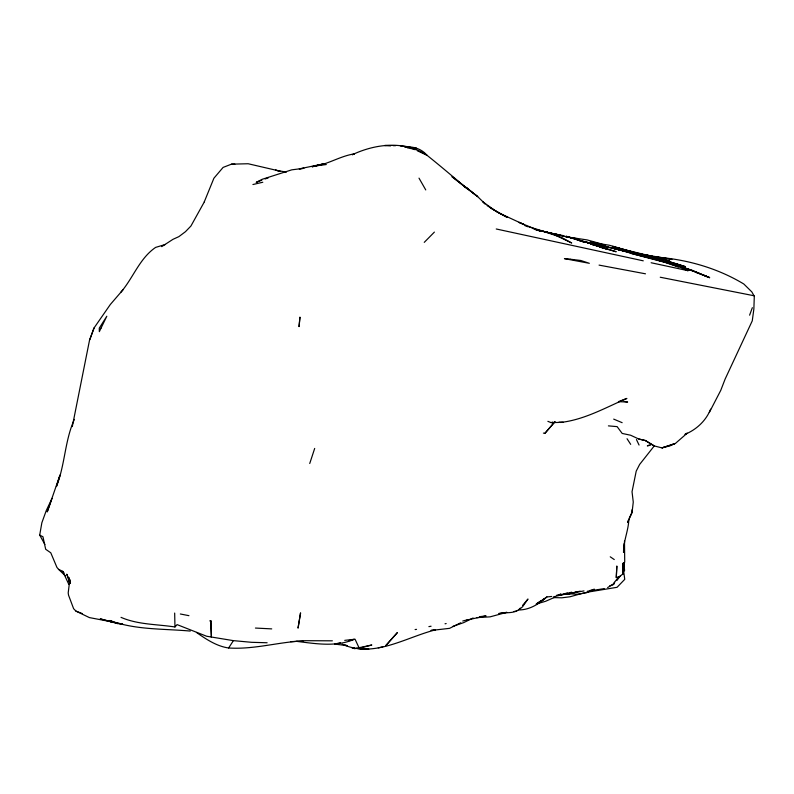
<?xml version="1.0" encoding="UTF-8"?>
<svg xmlns="http://www.w3.org/2000/svg" width="794" height="794" viewBox="0 0 794 794"><rect width="100%" height="100%" fill="white"/><g stroke="black" fill="none" stroke-linecap="round" stroke-linejoin="round"><path stroke-width="1.19" d="M616.273 577.536L616.849 566.201L616.273 577.536L619.697 576.474L623.131 573.764L623.31 563.015L622.843 567.611M624.302 543.394L623.538 552.426C623.389 540.853 628.59 530.402 628.848 519.068L627.578 522.561L632.044 512.626L633.265 502.076L632.034 491.744L636.212 471.14L639.636 464.44L654.405 445.742M622.893 568.345L623.111 566.082M44.891 544.476L39.7 535.096L41.854 522.78L46.27 510.542L52.027 498.384L47.223 511.922L59.997 475.06L56.424 486.533C65.118 464.788 64.701 440.779 74.368 419.391M72.294 426.596L89.514 340.269L94.039 327.972L110.316 304.509L123.12 289.641M622.784 570.618L624.719 561.695L624.491 541.131M89.752 339.713L94.039 327.972M309.739 463.498L314.682 448.431M749.605 315.178L752.345 307.685M614.596 582.349L613.792 584.444L609.683 585.853M685.222 434.278C696.546 429.504 706.074 420.681 710.62 409.168M204.286 201.845L213.904 178.233L223.104 167.405L231.491 164.16L248.155 163.743L279.865 171.107M629.305 518.075L632.074 512.17L631.994 509.817M204.455 201.656L190.937 226.012L185.459 231.689L178.868 236.642L173.013 239.302L161.718 246.636M709.33 412.453L720.763 390.35L725.111 379.105L752.265 320.836L753.863 309.045L754.3 296.261L751.819 291.884L743.819 284.014C717.329 268.025 686.76 259.37 656.033 257.087L671.982 259.34L646.723 255.112L653.264 256.631L615.906 247.609M196.465 632.451C206.132 639.23 216.772 646.336 228.632 647.983L233.396 640.639L251.668 642.316L267.121 642.753M120.638 292.52C133.203 278.059 139.387 258.526 155.614 247.4L165.43 244.453M616.839 580.573L620.501 575.64M622.704 572.673L624.173 570.697L622.546 571.74M618.645 576.93L612.859 584.414L607.618 587.58M520.269 608.144C515.366 614.179 506.244 611.966 499.446 613.534M522.581 605.415L527.98 599.033L522.561 606.775L518.72 609.971C529.727 609.911 538.878 604.016 546.887 596.949L551.651 596.463M545.012 433.216L554.927 421.713L545.012 433.216L543.414 433.127M121.025 617.355C137.928 624.749 156.974 624.183 174.958 626.972L177.092 624.62L206.629 636.242L233.396 640.639M424.254 242.359L434.387 232.096M541.032 600.81L537.131 603.39L543.979 599.162L539.989 601.574M542.987 599.52L546.887 596.949M685.093 434.268L687.237 433.147L675.376 443.459L671.555 444.848M460.738 622.774L449.583 628.342L431.42 630.436M649.442 444.958L647.338 445.9L650.683 445.097M555.026 597.177L545.567 601.296L536.158 604.036M571.66 592.195L553.329 596.929M261.782 180.248L256.194 182.362L262.228 179.275L291.795 169.827L303.943 168.308L299.278 168.864L324.597 163.663L312.558 166.621C327.287 164.864 339.723 156.15 354.213 153.887M265.146 178.978L268.501 177.707M342.174 644.182C373.726 658.583 405.198 637.562 435.32 629.9L431.013 630.376M354.303 154.016L352.268 154.731C375.354 143.843 404.503 140.21 426.983 155.267C440.988 166.432 454.545 178.084 468.291 189.577L451.985 176.655L477.7 196.644L485.233 204.008L482.911 201.825L496.19 211.462L507.227 217.377L490.364 207.968M452.917 626.347L463.746 622.605L473.125 617.98M252.929 184.526L262.804 182.243M558.51 594.944L561.14 594.111L556.654 595.282M547.88 421.336L551.066 422.626L552.942 422.031M344.705 640.361L354.303 639.299C335.941 647.239 315.645 643.706 296.519 641.344C273.91 643.358 251.519 649.522 228.632 647.983M670.602 445.196L661.928 447.885L654.296 445.94L645.492 440.61L638.793 439.022L630.625 435.231L622.188 433.445L617.127 426.636L608.412 425.872M589.724 590.577L594.378 589.227L586.002 592.939L577.377 594.21L565.338 593.634M567.353 593.009L558.43 595.47L583.997 590.905M585.118 592.602L569.963 596.78L561.795 597.813L553.676 597.594M462.753 621.017L467.706 619.707M318.007 165.241L312.032 166.71L324.597 163.663M340.497 642.683L334.74 644.093L347.127 645.631L345.072 644.986M348.546 640.708L354.303 639.299M565.278 593.604L568.832 593.753L580.206 591.143M568.832 593.753L576.206 592.096M378.291 647.844L382.827 646.842M445.047 623.786L446.159 623.558M354.531 648.698L371.82 644.996L359.265 648.261L355.037 639.19M586.28 592.364L617.057 587.302L624.749 579.352L623.687 571.452M428.879 626.635L431.073 626.218M466.912 620.015L486.067 615.906L479.616 616.67M587.401 591.252L604.264 588.612M514.006 611.499L516.676 611.043M210.529 621.166L211.135 621.067L211.403 637.245L210.529 621.166L209.884 620.789L211.135 621.067M498.672 613.504L506.81 612.343L490.116 616.849L476.698 617.633M415.103 629.553L416.532 629.364M319.575 165.39L326.304 164.537M560.524 422.468C584.215 419.818 605.336 407.739 626.883 398.429L618.427 401.655L627.647 402.052L624.253 401.417M404.94 147.039C413.088 146.175 421.644 148.855 426.983 155.267L417.247 150.741M290.554 641.651L303.814 641.046L296.519 641.344M565.556 593.773L570.281 593.614L565.388 593.525M551.066 422.626L558.936 422.428M405.168 146.751L408.582 146.731L415.669 149.48L407.391 147.833M332.368 640.827L304.598 640.689M231.491 164.16L234.885 164.169M393.129 145.649L395.531 145.689M255.43 628.054L271.727 628.888M400.365 145.927L408.582 146.731L415.083 149.738M645.492 440.61L654.296 445.94M559.155 421.981L563.194 422.259M354.273 647.884L351.851 647.666L354.253 647.993M359.116 648.311L368.803 649.184M405.148 146.989L408.513 147.327M410.766 147.545L416.423 148.28L411.51 147.724M566.082 236.771L587.173 239.927L601.872 244.026L609.464 245.267L651.497 257.365L618.913 248.304L643.696 255.251L628.342 251.589M405.357 147.049L407.818 147.317M656.658 257.425L659.07 257.713M661.481 257.99L665.104 258.417L657.67 257.375M122.435 624.134L117.671 623.568L100.213 618.873L112.5 621.99L107.577 621.027L112.093 621.682M190.272 631.071C163.445 628.62 135.367 630.049 109.77 620.501L117.671 623.568L114.951 622.665L122.623 624.024M356.655 648.331L363.88 649.323M651.566 256.402L654.008 256.79M599.401 245.326L607.837 246.795L598.607 245.108L623.359 250.825L597.048 244.224L585.307 242.16M565.606 236.672L576.444 238.587M597.048 244.224L582.856 241.475M286.406 172.109L275.468 170.194L279.855 171.157M643.12 254.934L645.532 255.36M599.063 265.107L645.482 273.811M538.263 230.21L576.365 239.083L616.194 251.738L599.589 247.123M496.24 228.98L643.269 260.829M553.458 233.734L563.611 235.679M180.337 613.99L188.942 615.668M535.176 229.555L564.494 236.354M112.5 621.99L89.404 617.593L75.946 611.112L73.614 608.68L68.552 595.212L68.195 592.939L69.832 579.56L70.15 582.905M660.241 277.235L754.042 295.755M640.411 254.04L646.445 255.301M529.181 226.945L553.229 234.17L571.72 243.004L561.398 237.406L544.237 231.689L557.954 234.607M585.883 242.2L589.327 242.934M579.838 240.602L595.331 244.592L582.707 241.436M637.106 253.226L637.91 253.405L624.104 250.269M590.339 241.565L605.028 245.009M634.227 252.571L639.031 253.633M580.077 240.84L583.53 241.594M640.232 253.891L646.584 255.311M638.793 439.022L646.068 440.64M630.287 251.758L636.004 253.107L612.998 247.123M637.096 253.296L639.21 253.792M538.233 230.191L547.552 232.424M659.338 260.323L665.809 261.931M639.289 255.618L664.975 262.367L678.354 267.022M615.41 247.847L622.347 249.723M638.187 255.321L631.617 253.524C650.574 258.378 670.255 262.556 688.021 270.675L651.13 262.754M590.498 243.887L607.956 249.356L598.21 246.001M591.927 244.324L596.483 245.584L590.637 243.937M633.741 252.651L634.872 252.978M699.077 273.344L675.515 264.591L642.693 254.725L658.226 259.946M667.744 262.625L692.05 270.218L709.449 277.632L702.104 274.516M590.557 243.966L606.378 248.78M612.809 246.358L625.99 250.447M675.515 264.591L684.289 267.509L667.387 262.288L672.607 263.608L657.591 260.065L674.86 264.283L683.733 267.33M532.992 228.513L539.95 231.014L518.909 222.32L524.288 224.692L499.366 213.159L487.05 205.577M695.792 272.322L709.697 277.632L694.035 271.389M676.17 264.799L692.924 270.943M524.923 225.635L528.159 226.816M683.723 269.057L688.021 270.675M676.647 265.027L690.184 270.248M75.946 611.112L82.229 613.554M613.683 419.113L622.139 422.676M39.7 535.096L42.955 536.754L45.675 549.269L50.786 552.813L56.93 567.402L58.538 569.338L62.736 571.333L64.096 573.119M610.249 556.802L614.258 559.562M58.538 569.338L65.545 575.997M627.042 438.735L630.694 444.362M419.004 178.134L425.753 189.935M70.487 583.382L66.765 574.161L69.882 583.044M636.441 439.539L639.061 445.057M62.736 571.333L68.77 584.265M69.991 583.342L68.929 580.295L69.842 583.61M70.1 583.262L68.8 577.446L69.753 583.481M623.886 562.668L624.58 570.489M174.67 613.057L174.958 626.972M623.131 573.764L623.032 563.303L623.062 573.625M299.06 326.552L299.943 317.272L299.06 326.552M300.43 613.474L298.038 628.143L300.598 612.859L300.43 613.474M100.947 328.289L99.339 331.654L99.29 328.14L106.813 316.23L100.947 328.289M397.337 632.629L385.636 645.78L397.337 632.629M674.88 443.528L670.047 445.821L661.928 447.885L674.88 443.528M390.717 145.6L384.693 145.5L390.717 145.699M570.181 259.201L564.435 258.636L589.346 263.31L580.791 260.482L570.181 259.201M661.194 258.546L653.402 256.928L669.729 261.137L661.194 258.546M622.049 250.487L614.139 248.453L631.26 253.217L622.049 250.487M676.895 263.965L668.955 261.603L685.47 266.675L676.895 263.965M574.29 238.736L566.092 236.245L584.533 242.21L574.29 238.736M466.723 187.811L464.43 186.322L477.7 196.644L466.723 187.811"/></g></svg>
